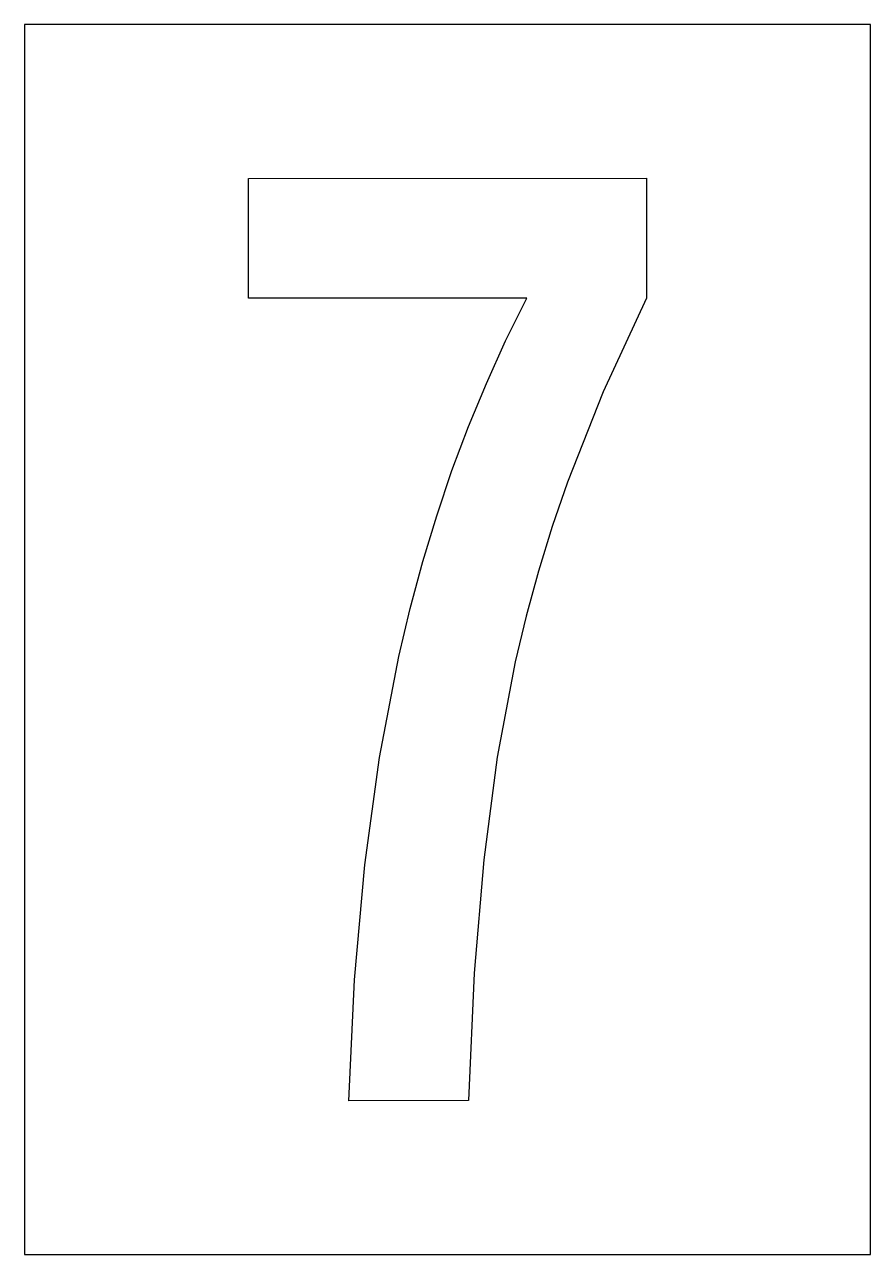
# Model space of a CAD drawing. Extents: x 0 to 11, y 0 to 16.
import ezdxf

# ---------------------------------------------------------------- set-up
doc = ezdxf.new("R2010")
doc.units = 0
doc.layers.add('CUT', color=7, linetype='Continuous')
doc.layers.add('OUTSIDE', color=1, linetype='Continuous')

msp = doc.modelspace()

# ---------------------------------------------------------------- linework, layer by layer
at = {"layer": 'CUT'}
msp.add_lwpolyline([(7.5244, 11.2206), (7.0606, 10.0483), (6.8621, 9.4694), (6.6839, 8.8896), (6.524, 8.302), (6.3822, 7.7073), (6.1469, 6.4686), (5.9704, 5.1342), (5.8474, 3.6608), (5.774, 2.0028), (4.2178, 2), (4.2902, 3.5701), (4.4234, 5.0704), (4.6146, 6.4659), (4.8659, 7.7769), (5.0139, 8.4014), (5.1786, 9.0135), (5.3596, 9.6104), (5.5582, 10.197), (5.7736, 10.7704), (6.006, 11.3324), (6.2559, 11.8838), (6.5309, 12.442), (2.9128, 12.442), (2.9105, 13.9981), (8.0891, 14), (8.0895, 12.442)], close=True, dxfattribs=at)
at = {"layer": 'OUTSIDE'}
msp.add_lwpolyline([(0, 0), (11, 0), (11, 16), (0, 16)], close=True, dxfattribs=at)

doc.saveas('drawing.dxf')
